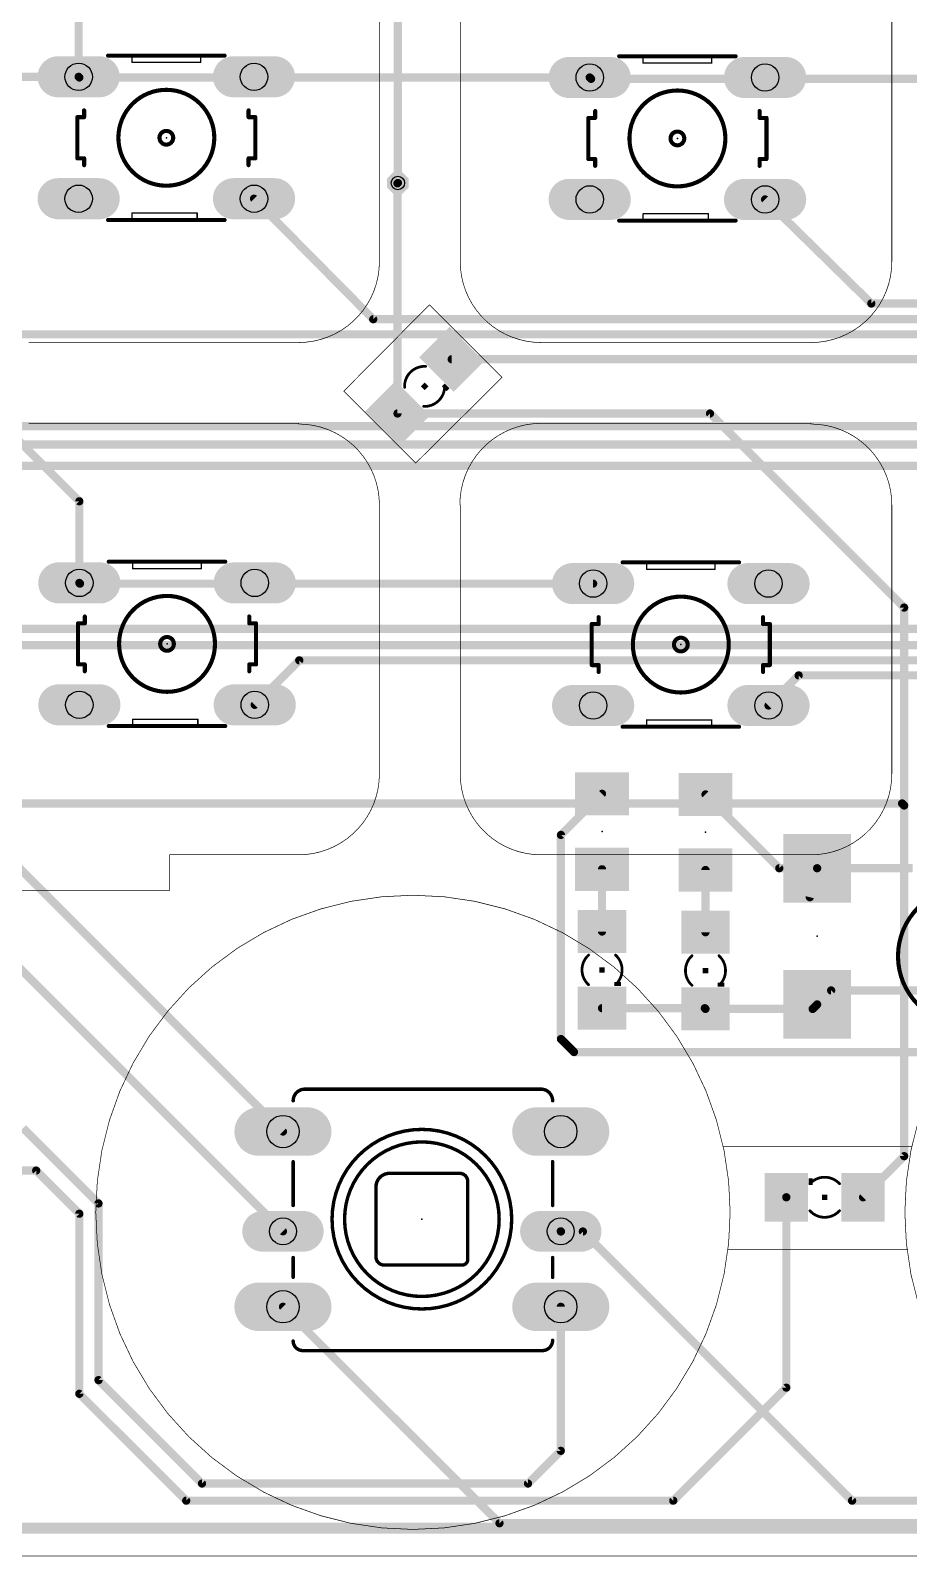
# Model space of a CAD drawing. Extents: x -0.04 to 6.3, y -0.04 to 3.98.
# Drawn here: x 1.184 to 2.465, y -0.001 to 2.228 of the extents above; entities that cross this region are included whole.
import ezdxf

# ---------------------------------------------------------------- set-up
doc = ezdxf.new("R2010")
doc.units = 0
for name, color, linetype in [('1', 22, 'CONTINUOUS'), ('16', 175, 'CONTINUOUS'), ('17', 82, 'CONTINUOUS'), ('18', 82, 'CONTINUOUS'), ('20', 7, 'CONTINUOUS'), ('21', 253, 'CONTINUOUS'), ('22', 253, 'CONTINUOUS'), ('23', 7, 'CONTINUOUS'), ('24', 7, 'CONTINUOUS'), ('44', 253, 'CONTINUOUS')]:
    doc.layers.add(name, color=color, linetype=linetype)

# ---------------------------------------------------------------- blocks, each defined once
blk = doc.blocks.new('LONGP100')
at = {"const_width": 1}
blk.add_lwpolyline([(-0.5, 0), (0.5, 0)], dxfattribs=at)
at = {"const_width": 0.5}
for points in [[(-0.5, 0.25, 1), (-0.5, -0.25)], [(0.5, -0.25, 1), (0.5, 0.25)]]:
    blk.add_lwpolyline(points, format="xyb", dxfattribs=at)
blk = doc.blocks.new('RECT')
blk.add_solid([(-0.5, -0.5), (0.5, -0.5), (-0.5, 0.5), (0.5, 0.5)])
blk = doc.blocks.new('OCTAGONV')
at = {"const_width": 0.5}
blk.add_lwpolyline([(-0.25, -0.103553), (-0.25, 0.103553), (-0.103553, 0.25), (0.103553, 0.25), (0.25, 0.103553), (0.25, -0.103553), (0.103553, -0.25), (-0.103553, -0.25), (-0.25, -0.103553), (-0.25, 0.103553)], dxfattribs=at)

msp = doc.modelspace()

# ---------------------------------------------------------------- linework, layer by layer
at = {"layer": '1'}
for points, const_width in [([(1.254, 2.286173), (1.254, 2.16)], 0.012), ([(1.254, 2.16), (1.032, 2.16)], 0.012), ([(1.255, 2.159), (1.254, 2.16)], 0.012), ([(2, 2.159), (1.255, 2.159)], 0.012), ([(2.002, 2.157), (2, 2.159)], 0.012), ([(2.626, 2.157), (2.002, 2.157)], 0.012), ([(1.719413, 2.004413), (1.72, 2.005)], 0.012), ([(1.719413, 1.668413), (1.719413, 2.004413)], 0.012), ([(1.044587, 1.750587), (1.255, 1.540173)], 0.012), ([(1.798587, 1.747587), (2.52224, 1.747587)], 0.012), ([(1.719413, 1.668413), (2.175587, 1.668413)], 0.012), ([(2.175587, 1.668413), (2.459, 1.385)], 0.012), ([(1.255, 1.540173), (1.255, 1.421)], 0.012), ([(1.256, 1.42), (1.255, 1.421)], 0.012), ([(2.005, 1.42), (1.256, 1.42)], 0.012), ([(2.459, 1.385), (2.459, 1.096)], 0.012), ([(0.547, 1.099), (2.456, 1.099)], 0.012), ([(2.456, 1.099), (2.459, 1.096)], 0.012), ([(2.459, 1.096), (2.459, 0.584016)], 0.012), ([(1.283, 0.515), (1.173, 0.625)], 0.012), ([(2.459, 0.584016), (2.398984, 0.524)], 0.012), ([(1.075, 0.562984), (1.192016, 0.562984)], 0.012), ([(1.192016, 0.562984), (1.255, 0.5)], 0.012), ([(1.283, 0.257), (1.283, 0.515)], 0.012), ([(2.287, 0.523984), (2.287016, 0.524)], 0.012), ([(2.287, 0.246), (2.287, 0.523984)], 0.012), ([(1.255, 0.5), (1.255, 0.237)], 0.012), ([(1.957756, 0.364047), (1.957756, 0.153756)], 0.012), ([(1.434, 0.106), (1.283, 0.257)], 0.012), ([(2.122, 0.081), (2.287, 0.246)], 0.012), ([(1.255, 0.237), (1.411, 0.081)], 0.012), ([(1.957756, 0.153756), (1.91, 0.106)], 0.012), ([(1.91, 0.106), (1.434, 0.106)], 0.012), ([(1.411, 0.081), (2.122, 0.081)], 0.012), ([(3.47, 0.041), (0.968, 0.041)], 0.016)]:
    msp.add_lwpolyline(points, dxfattribs=dict(at, const_width=const_width))
at = {"layer": '1', "const_width": 0.006}
for points in [[(1.256121, 2.162121, 1), (1.251879, 2.157879)], [(1.251, 2.16, 1), (1.257, 2.16)], [(1.255, 2.162, 1), (1.255, 2.156)], [(1.252879, 2.156879, 1), (1.257121, 2.161121)], [(1.254, 2.157, 1), (1.254, 2.163)], [(2.002121, 2.161121, 1), (1.997879, 2.156879)], [(2.002, 2.16, 1), (2.002, 2.154)], [(1.999879, 2.154879, 1), (2.004121, 2.159121)], [(2, 2.156, 1), (2, 2.162)], [(1.722413, 2.004413, 1), (1.716413, 2.004413)], [(1.717292, 2.006534, 1), (1.721534, 2.002292)], [(1.722121, 2.002879, 1), (1.717879, 2.007121)], [(1.798587, 1.750587, 1), (1.798587, 1.744587)], [(1.719413, 1.671413, 1), (1.719413, 1.665413)], [(1.716413, 1.668413, 1), (1.722413, 1.668413)], [(2.177708, 1.670534, 1), (2.173466, 1.666292)], [(2.175587, 1.665413, 1), (2.175587, 1.671413)], [(1.258, 1.540173, 1), (1.252, 1.540173)], [(1.252879, 1.538052, 1), (1.257121, 1.542295)], [(1.257121, 1.423121, 1), (1.252879, 1.418879)], [(1.256, 1.423, 1), (1.256, 1.417)], [(2.005, 1.417, 1), (2.005, 1.423)], [(1.252, 1.421, 1), (1.258, 1.421)], [(1.253879, 1.417879, 1), (1.258121, 1.422121)], [(2.462, 1.385, 1), (2.456, 1.385)], [(2.456879, 1.382879, 1), (2.461121, 1.387121)], [(2.458121, 1.101121, 1), (2.453879, 1.096879)], [(2.456, 1.096, 1), (2.456, 1.102)], [(2.462, 1.096, 1), (2.456, 1.096)], [(2.456, 1.096, 1), (2.462, 1.096)], [(2.456879, 1.093879, 1), (2.461121, 1.098121)], [(2.456, 0.584016, 1), (2.462, 0.584016)], [(2.461121, 0.581894, 1), (2.456879, 0.586137)], [(1.194137, 0.565106, 1), (1.189894, 0.560863)], [(1.192016, 0.559984, 1), (1.192016, 0.565984)], [(1.286, 0.515, 1), (1.28, 0.515)], [(1.280879, 0.512879, 1), (1.285121, 0.517121)], [(2.29, 0.523984, 1), (2.284, 0.523984)], [(2.284879, 0.526106, 1), (2.289121, 0.521863)], [(2.289137, 0.521879, 1), (2.284894, 0.526121)], [(2.396863, 0.526121, 1), (2.401106, 0.521879)], [(1.258, 0.5, 1), (1.252, 0.5)], [(1.252879, 0.497879, 1), (1.257121, 0.502121)], [(1.960756, 0.364047, 1), (1.954756, 0.364047)], [(1.285121, 0.259121, 1), (1.280879, 0.254879)], [(1.28, 0.257, 1), (1.286, 0.257)], [(2.284, 0.246, 1), (2.29, 0.246)], [(2.289121, 0.243879, 1), (2.284879, 0.248121)], [(1.257121, 0.239121, 1), (1.252879, 0.234879)], [(1.252, 0.237, 1), (1.258, 0.237)], [(1.954756, 0.153756, 1), (1.960756, 0.153756)], [(1.959877, 0.151635, 1), (1.955635, 0.155877)], [(1.434, 0.109, 1), (1.434, 0.103)], [(1.91, 0.103, 1), (1.91, 0.109)], [(1.431879, 0.103879, 1), (1.436121, 0.108121)], [(1.907879, 0.108121, 1), (1.912121, 0.103879)], [(1.411, 0.084, 1), (1.411, 0.078)], [(1.408879, 0.078879, 1), (1.413121, 0.083121)], [(2.119879, 0.083121, 1), (2.124121, 0.078879)], [(2.122, 0.078, 1), (2.122, 0.084)]]:
    msp.add_lwpolyline(points, format="xyb", dxfattribs=at)
at = {"layer": '16', "const_width": 0.012}
for points in [[(1.72, 2.005), (1.72, 2.275)], [(1.684, 1.806), (1.51, 1.982)], [(2.411, 1.829), (2.256, 1.981)], [(3.104, 1.829), (2.411, 1.829)], [(3.078, 1.806), (1.684, 1.806)], [(3.061, 1.784), (0.967, 1.784)], [(2.976, 1.65), (0.528, 1.65)], [(0.504, 1.623), (2.965, 1.623)], [(2.964, 1.592), (0.725, 1.592)], [(3.071, 1.354), (0.746, 1.354)], [(3.086, 1.33), (0.838, 1.33)], [(1.576, 1.308), (1.511, 1.243)], [(3.099, 1.308), (1.576, 1.308)], [(2.305, 1.286), (2.261, 1.242)], [(3.115, 1.286), (2.305, 1.286)], [(2.018, 1.113118), (1.958, 1.053118)], [(2.276709, 1.004409), (2.169, 1.112118)], [(1.958, 1.053118), (1.958, 0.755)], [(1.146197, 1.026), (1.552244, 0.619953)], [(1.023528, 1.003), (1.552244, 0.474283)], [(2.018, 1.002882), (2.018, 0.911984)], [(2.169, 1.001882), (2.169, 0.910984)], [(2.332, 1.004409), (2.276709, 1.004409)], [(2.332, 1.004409), (2.321291, 0.962118)], [(2.332, 1.004409), (2.471591, 1.004409)], [(2.352409, 0.826), (2.332, 0.805591)], [(2.55, 0.826), (2.352409, 0.826)], [(2.018, 0.800016), (2.168, 0.800016)], [(2.168, 0.800016), (2.169, 0.799016)], [(2.169, 0.799016), (2.325425, 0.799016)], [(2.325425, 0.799016), (2.332, 0.805591)], [(1.958, 0.755), (1.977, 0.736)], [(1.977, 0.736), (2.649, 0.736)], [(1.958039, 0.474), (1.957756, 0.474283)], [(1.99, 0.474), (1.958039, 0.474)], [(2.383, 0.081), (1.99, 0.474)], [(1.868291, 0.048), (1.552244, 0.364047)], [(3.778, 0.081), (2.383, 0.081)], [(3.809, 0.048), (1.868291, 0.048)]]:
    msp.add_lwpolyline(points, dxfattribs=at)
at = {"layer": '16', "const_width": 0.006}
for points in [[(1.717, 2.005, 1), (1.723, 2.005)], [(1.512133, 1.984109, 1), (1.507867, 1.979891)], [(2.2581, 1.983142, 1), (2.2539, 1.978858)], [(2.411, 1.832, 1), (2.411, 1.826)], [(2.4089, 1.826858, 1), (2.4131, 1.831142)], [(1.684, 1.809, 1), (1.684, 1.803)], [(1.681867, 1.803891, 1), (1.686133, 1.808109)], [(1.576, 1.311, 1), (1.576, 1.305)], [(1.578121, 1.305879, 1), (1.573879, 1.310121)], [(2.305, 1.289, 1), (2.305, 1.283)], [(2.307121, 1.283879, 1), (2.302879, 1.288121)], [(1.508879, 1.245121, 1), (1.513121, 1.240879)], [(2.258879, 1.244121, 1), (2.263121, 1.239879)], [(2.020121, 1.110997, 1), (2.015879, 1.115239)], [(2.171121, 1.114239, 1), (2.166879, 1.109997)], [(1.961, 1.053118, 1), (1.955, 1.053118)], [(1.955879, 1.055239, 1), (1.960121, 1.050997)], [(2.021, 1.002882, 1), (2.015, 1.002882)], [(2.172, 1.001882, 1), (2.166, 1.001882)], [(2.276709, 1.007409, 1), (2.276709, 1.001409)], [(2.274587, 1.002288, 1), (2.27883, 1.006531)], [(2.332, 1.007409, 1), (2.332, 1.001409)], [(2.334908, 1.003673, 1), (2.329092, 1.005146)], [(2.332, 1.001409, 1), (2.332, 1.007409)], [(2.318383, 0.962855, 1), (2.3242, 0.961382)], [(2.015, 0.911984, 1), (2.021, 0.911984)], [(2.166, 0.910984, 1), (2.172, 0.910984)], [(2.352409, 0.829, 1), (2.352409, 0.823)], [(2.354531, 0.823879, 1), (2.350288, 0.828121)], [(2.018, 0.803016, 1), (2.018, 0.797016)], [(2.170121, 0.802137, 1), (2.165879, 0.797894)], [(2.169, 0.802016, 1), (2.169, 0.796016)], [(2.166879, 0.796894, 1), (2.171121, 0.801137)], [(2.168, 0.797016, 1), (2.168, 0.803016)], [(2.323304, 0.801137, 1), (2.327547, 0.796894)], [(2.325425, 0.796016, 1), (2.325425, 0.802016)], [(2.329879, 0.807712, 1), (2.334121, 0.803469)], [(2.334121, 0.803469, 1), (2.329879, 0.807712)], [(1.960121, 0.757121, 1), (1.955879, 0.752879)], [(1.955, 0.755, 1), (1.961, 0.755)], [(1.977, 0.739, 1), (1.977, 0.733)], [(1.974879, 0.733879, 1), (1.979121, 0.738121)], [(1.550123, 0.617831, 1), (1.554365, 0.622074)], [(1.550123, 0.472162, 1), (1.554365, 0.476405)], [(1.959877, 0.476405, 1), (1.955635, 0.472162)], [(1.958039, 0.477, 1), (1.958039, 0.471)], [(1.955918, 0.471879, 1), (1.960161, 0.476121)], [(1.992121, 0.476121, 1), (1.987879, 0.471879)], [(1.99, 0.471, 1), (1.99, 0.477)], [(1.554365, 0.366169, 1), (1.550123, 0.361926)], [(2.383, 0.084, 1), (2.383, 0.078)], [(2.380879, 0.078879, 1), (2.385121, 0.083121)], [(1.868291, 0.051, 1), (1.868291, 0.045)], [(1.86617, 0.045879, 1), (1.870413, 0.050121)]]:
    msp.add_lwpolyline(points, format="xyb", dxfattribs=at)
at = {"layer": '20', "const_width": 0.001}
for points in [[(1.693, 2.283), (1.693, 1.89)], [(1.811, 2.283), (1.811, 1.89)], [(2.441, 2.283), (2.441, 1.89)], [(1.641, 1.701), (1.766, 1.827)], [(1.766, 1.827), (1.872, 1.721)], [(1.181, 1.772), (1.575, 1.772)], [(1.929, 1.772), (2.323, 1.772)], [(1.746, 1.596), (1.872, 1.721)], [(1.641, 1.701), (1.746, 1.596)], [(1.181, 1.654), (1.575, 1.654)], [(1.929, 1.654), (2.323, 1.654)], [(1.693, 1.535), (1.693, 1.142)], [(1.811, 1.535), (1.811, 1.142)], [(2.441, 1.535), (2.441, 1.142)], [(1.575, 1.024), (1.387, 1.024)], [(1.387, 1.024), (1.387, 0.972)], [(1.929, 1.024), (2.323, 1.024)], [(0.866, 0.972), (1.387, 0.972)], [(2.195, 0.598), (2.471, 0.598)], [(2.202, 0.448), (2.464, 0.448)], [(0.079, 0), (4.606, 0)]]:
    msp.add_lwpolyline(points, dxfattribs=at)
at = {"layer": '20'}
for points, const_width in [([(1.575, 1.772, 0.414214), (1.693, 1.89)], 0.001), ([(1.69325, 1.89, 1), (1.69275, 1.89)], 0.0005), ([(1.69275, 1.89, 1), (1.69325, 1.89)], 0.0005), ([(1.811, 1.89, 0.414214), (1.929, 1.772)], 0.001), ([(1.81125, 1.89, 1), (1.81075, 1.89)], 0.0005), ([(1.81075, 1.89, 1), (1.81125, 1.89)], 0.0005), ([(2.323, 1.772, 0.414214), (2.441, 1.89)], 0.001), ([(2.44125, 1.89, 1), (2.44075, 1.89)], 0.0005), ([(2.44075, 1.89, 1), (2.44125, 1.89)], 0.0005), ([(1.766177, 1.827177, 1), (1.765823, 1.826823)], 0.0005), ([(1.766177, 1.826824, 1), (1.765823, 1.827176)], 0.0005), ([(1.575, 1.77225, 1), (1.575, 1.77175)], 0.0005), ([(1.575, 1.77175, 1), (1.575, 1.77225)], 0.0005), ([(1.929, 1.77225, 1), (1.929, 1.77175)], 0.0005), ([(1.929, 1.77175, 1), (1.929, 1.77225)], 0.0005), ([(2.323, 1.77225, 1), (2.323, 1.77175)], 0.0005), ([(2.323, 1.77175, 1), (2.323, 1.77225)], 0.0005), ([(1.871823, 1.720823, 1), (1.872177, 1.721177)], 0.0005), ([(1.872176, 1.720823, 1), (1.871824, 1.721177)], 0.0005), ([(1.641177, 1.701177, 1), (1.640823, 1.700823)], 0.0005), ([(1.640823, 1.701176, 1), (1.641177, 1.700824)], 0.0005), ([(1.693, 1.535, 0.414214), (1.575, 1.653)], 0.001), ([(1.575, 1.65325, 1), (1.575, 1.65275)], 0.0005), ([(1.575, 1.65375, 1), (1.575, 1.65425)], 0.0005), ([(1.929, 1.654, 0.415455), (1.810501, 1.534998)], 0.001), ([(1.929, 1.65425, 1), (1.929, 1.65375)], 0.0005), ([(1.929, 1.65375, 1), (1.929, 1.65425)], 0.0005), ([(2.441, 1.535, 0.414214), (2.323, 1.653)], 0.001), ([(2.323, 1.65325, 1), (2.323, 1.65275)], 0.0005), ([(2.323, 1.65375, 1), (2.323, 1.65425)], 0.0005), ([(1.745824, 1.596177, 1), (1.746176, 1.595823)], 0.0005), ([(1.745823, 1.595823, 1), (1.746177, 1.596177)], 0.0005), ([(1.69325, 1.535, 1), (1.69275, 1.535)], 0.0005), ([(1.69275, 1.535, 1), (1.69325, 1.535)], 0.0005), ([(1.810251, 1.534997, 1), (1.810751, 1.534999)], 0.0005), ([(1.81125, 1.535, 1), (1.81075, 1.535)], 0.0005), ([(2.44125, 1.535, 1), (2.44075, 1.535)], 0.0005), ([(2.44075, 1.535, 1), (2.44125, 1.535)], 0.0005), ([(1.575, 1.024, 0.414214), (1.693, 1.142)], 0.001), ([(1.69325, 1.142, 1), (1.69275, 1.142)], 0.0005), ([(1.69275, 1.142, 1), (1.69325, 1.142)], 0.0005), ([(1.811, 1.142, 0.414214), (1.929, 1.024)], 0.001), ([(1.81125, 1.142, 1), (1.81075, 1.142)], 0.0005), ([(1.81075, 1.142, 1), (1.81125, 1.142)], 0.0005), ([(2.323, 1.024, 0.414214), (2.441, 1.142)], 0.001), ([(2.44125, 1.142, 1), (2.44075, 1.142)], 0.0005), ([(2.44075, 1.142, 1), (2.44125, 1.142)], 0.0005), ([(1.387, 1.02425, 1), (1.387, 1.02375)], 0.0005), ([(1.38725, 1.024, 1), (1.38675, 1.024)], 0.0005), ([(1.575, 1.02425, 1), (1.575, 1.02375)], 0.0005), ([(1.575, 1.02375, 1), (1.575, 1.02425)], 0.0005), ([(1.929, 1.02425, 1), (1.929, 1.02375)], 0.0005), ([(1.929, 1.02375, 1), (1.929, 1.02425)], 0.0005), ([(2.323, 1.02425, 1), (2.323, 1.02375)], 0.0005), ([(2.323, 1.02375, 1), (2.323, 1.02425)], 0.0005), ([(1.742, 0.039, 1), (1.742, 0.965, 1), (1.742, 0.039)], 0.001), ([(1.38675, 0.972, 1), (1.38725, 0.972)], 0.0005), ([(1.387, 0.97175, 1), (1.387, 0.97225)], 0.0005), ([(2.923, 0.039, 1), (2.923, 0.965, 1), (2.923, 0.039)], 0.001), ([(2.195, 0.59825, 1), (2.195, 0.59775)], 0.0005), ([(2.202, 0.44825, 1), (2.202, 0.44775)], 0.0005), ([(2.464, 0.44775, 1), (2.464, 0.44825)], 0.0005)]:
    msp.add_lwpolyline(points, format="xyb", dxfattribs=dict(at, const_width=const_width))
at = {"layer": '21'}
for points, const_width in [([(1.332, 2.191), (1.297, 2.191)], 0.006), ([(1.432, 2.191), (1.332, 2.191)], 0.006), ([(1.332, 2.191), (1.332, 2.181)], 0.002), ([(1.467, 2.191), (1.432, 2.191)], 0.006), ([(1.432, 2.181), (1.432, 2.191)], 0.002), ([(2.078, 2.19), (2.043, 2.19)], 0.006), ([(2.178, 2.19), (2.078, 2.19)], 0.006), ([(2.078, 2.19), (2.078, 2.18)], 0.002), ([(2.213, 2.19), (2.178, 2.19)], 0.006), ([(2.178, 2.18), (2.178, 2.19)], 0.002), ([(1.432, 2.181), (1.332, 2.181)], 0.002), ([(2.178, 2.18), (2.078, 2.18)], 0.002), ([(1.252, 2.101), (1.262, 2.101)], 0.006), ([(1.252, 2.101), (1.252, 2.041)], 0.006), ([(1.262, 2.101), (1.262, 2.111)], 0.006), ([(1.502, 2.101), (1.502, 2.111)], 0.006), ([(1.502, 2.101), (1.512, 2.101)], 0.006), ([(1.512, 2.041), (1.512, 2.101)], 0.006), ([(1.998, 2.1), (2.008, 2.1)], 0.006), ([(1.998, 2.1), (1.998, 2.04)], 0.006), ([(2.008, 2.1), (2.008, 2.11)], 0.006), ([(2.248, 2.1), (2.248, 2.11)], 0.006), ([(2.248, 2.1), (2.258, 2.1)], 0.006), ([(2.258, 2.04), (2.258, 2.1)], 0.006), ([(1.262, 2.041), (1.252, 2.041)], 0.006), ([(1.262, 2.041), (1.262, 2.031)], 0.006), ([(1.512, 2.041), (1.502, 2.041)], 0.006), ([(1.502, 2.041), (1.502, 2.031)], 0.006), ([(2.008, 2.04), (1.998, 2.04)], 0.006), ([(2.008, 2.04), (2.008, 2.03)], 0.006), ([(2.258, 2.04), (2.248, 2.04)], 0.006), ([(2.248, 2.04), (2.248, 2.03)], 0.006), ([(1.427, 1.961), (1.332, 1.961)], 0.002), ([(1.332, 1.961), (1.332, 1.951)], 0.002), ([(1.427, 1.961), (1.427, 1.951)], 0.002), ([(2.173, 1.96), (2.078, 1.96)], 0.002), ([(2.078, 1.96), (2.078, 1.95)], 0.002), ([(2.173, 1.96), (2.173, 1.95)], 0.002), ([(1.297, 1.951), (1.332, 1.951)], 0.006), ([(1.332, 1.951), (1.427, 1.951)], 0.006), ([(1.427, 1.951), (1.467, 1.951)], 0.006), ([(2.043, 1.95), (2.078, 1.95)], 0.006), ([(2.078, 1.95), (2.173, 1.95)], 0.006), ([(2.173, 1.95), (2.213, 1.95)], 0.006), ([(1.333, 1.452), (1.298, 1.452)], 0.006), ([(1.433, 1.452), (1.333, 1.452)], 0.006), ([(1.333, 1.452), (1.333, 1.442)], 0.002), ([(1.468, 1.452), (1.433, 1.452)], 0.006), ([(1.433, 1.442), (1.433, 1.452)], 0.002), ([(2.083, 1.451), (2.048, 1.451)], 0.006), ([(2.183, 1.451), (2.083, 1.451)], 0.006), ([(2.083, 1.451), (2.083, 1.441)], 0.002), ([(2.218, 1.451), (2.183, 1.451)], 0.006), ([(2.183, 1.441), (2.183, 1.451)], 0.002), ([(1.433, 1.442), (1.333, 1.442)], 0.002), ([(2.183, 1.441), (2.083, 1.441)], 0.002), ([(1.253, 1.362), (1.263, 1.362)], 0.006), ([(1.253, 1.362), (1.253, 1.302)], 0.006), ([(1.263, 1.362), (1.263, 1.372)], 0.006), ([(1.503, 1.362), (1.503, 1.372)], 0.006), ([(1.503, 1.362), (1.513, 1.362)], 0.006), ([(1.513, 1.302), (1.513, 1.362)], 0.006), ([(2.003, 1.361), (2.013, 1.361)], 0.006), ([(2.003, 1.361), (2.003, 1.301)], 0.006), ([(2.013, 1.361), (2.013, 1.371)], 0.006), ([(2.253, 1.361), (2.253, 1.371)], 0.006), ([(2.253, 1.361), (2.263, 1.361)], 0.006), ([(2.263, 1.301), (2.263, 1.361)], 0.006), ([(1.263, 1.302), (1.253, 1.302)], 0.006), ([(1.263, 1.302), (1.263, 1.292)], 0.006), ([(1.513, 1.302), (1.503, 1.302)], 0.006), ([(1.503, 1.302), (1.503, 1.292)], 0.006), ([(2.013, 1.301), (2.003, 1.301)], 0.006), ([(2.013, 1.301), (2.013, 1.291)], 0.006), ([(2.263, 1.301), (2.253, 1.301)], 0.006), ([(2.253, 1.301), (2.253, 1.291)], 0.006), ([(1.298, 1.212), (1.333, 1.212)], 0.006), ([(1.333, 1.212), (1.428, 1.212)], 0.006), ([(1.428, 1.222), (1.333, 1.222)], 0.002), ([(1.333, 1.222), (1.333, 1.212)], 0.002), ([(1.428, 1.212), (1.468, 1.212)], 0.006), ([(1.428, 1.222), (1.428, 1.212)], 0.002), ([(2.048, 1.211), (2.083, 1.211)], 0.006), ([(2.083, 1.211), (2.178, 1.211)], 0.006), ([(2.178, 1.221), (2.083, 1.221)], 0.002), ([(2.083, 1.221), (2.083, 1.211)], 0.002), ([(2.178, 1.211), (2.218, 1.211)], 0.006), ([(2.178, 1.221), (2.178, 1.211)], 0.002), ([(1.92887, 0.681858), (1.584128, 0.681858)], 0.005), ([(1.567141, 0.576), (1.567141, 0.512)], 0.005), ([(1.810118, 0.558929), (1.707756, 0.558929)], 0.005), ([(1.945857, 0.576), (1.945857, 0.512)], 0.005), ([(1.688071, 0.539244), (1.688071, 0.436882)], 0.005), ([(1.821929, 0.432945), (1.821929, 0.547118)], 0.005), ([(1.567141, 0.436), (1.567141, 0.407)], 0.005), ([(1.699882, 0.425071), (1.814055, 0.425071)], 0.005), ([(1.945857, 0.436), (1.945857, 0.407)], 0.005), ([(1.58113, 0.300144), (1.930868, 0.300144)], 0.005)]:
    msp.add_lwpolyline(points, dxfattribs=dict(at, const_width=const_width))
for points, const_width in [([(1.297, 2.1925, 1), (1.297, 2.1895)], 0.003), ([(1.332, 2.1925, 1), (1.332, 2.1895)], 0.003), ([(1.332, 2.1895, 1), (1.332, 2.1925)], 0.003), ([(1.3325, 2.191, 1), (1.3315, 2.191)], 0.001), ([(1.432, 2.1925, 1), (1.432, 2.1895)], 0.003), ([(1.432, 2.1895, 1), (1.432, 2.1925)], 0.003), ([(1.4325, 2.191, 1), (1.4315, 2.191)], 0.001), ([(1.467, 2.1895, 1), (1.467, 2.1925)], 0.003), ([(2.043, 2.1915, 1), (2.043, 2.1885)], 0.003), ([(2.078, 2.1915, 1), (2.078, 2.1885)], 0.003), ([(2.078, 2.1885, 1), (2.078, 2.1915)], 0.003), ([(2.0785, 2.19, 1), (2.0775, 2.19)], 0.001), ([(2.178, 2.1915, 1), (2.178, 2.1885)], 0.003), ([(2.178, 2.1885, 1), (2.178, 2.1915)], 0.003), ([(2.1785, 2.19, 1), (2.1775, 2.19)], 0.001), ([(2.213, 2.1885, 1), (2.213, 2.1915)], 0.003), ([(1.332, 2.1815, 1), (1.332, 2.1805)], 0.001), ([(1.3315, 2.181, 1), (1.3325, 2.181)], 0.001), ([(1.4315, 2.181, 1), (1.4325, 2.181)], 0.001), ([(1.432, 2.1805, 1), (1.432, 2.1815)], 0.001), ([(2.078, 2.1805, 1), (2.078, 2.1795)], 0.001), ([(2.0775, 2.18, 1), (2.0785, 2.18)], 0.001), ([(2.1775, 2.18, 1), (2.1785, 2.18)], 0.001), ([(2.178, 2.1795, 1), (2.178, 2.1805)], 0.001), ([(1.382, 2.001, 1), (1.382, 2.141, 1), (1.382, 2.001)], 0.006), ([(2.128, 2, 1), (2.128, 2.14, 1), (2.128, 2)], 0.006), ([(1.252, 2.1025, 1), (1.252, 2.0995)], 0.003), ([(1.2535, 2.101, 1), (1.2505, 2.101)], 0.003), ([(1.2635, 2.111, 1), (1.2605, 2.111)], 0.003), ([(1.2605, 2.101, 1), (1.2635, 2.101)], 0.003), ([(1.262, 2.0995, 1), (1.262, 2.1025)], 0.003), ([(1.5035, 2.111, 1), (1.5005, 2.111)], 0.003), ([(1.502, 2.1025, 1), (1.502, 2.0995)], 0.003), ([(1.5005, 2.101, 1), (1.5035, 2.101)], 0.003), ([(1.5135, 2.101, 1), (1.5105, 2.101)], 0.003), ([(1.512, 2.0995, 1), (1.512, 2.1025)], 0.003), ([(1.998, 2.1015, 1), (1.998, 2.0985)], 0.003), ([(1.9995, 2.1, 1), (1.9965, 2.1)], 0.003), ([(2.0095, 2.11, 1), (2.0065, 2.11)], 0.003), ([(2.0065, 2.1, 1), (2.0095, 2.1)], 0.003), ([(2.008, 2.0985, 1), (2.008, 2.1015)], 0.003), ([(2.2495, 2.11, 1), (2.2465, 2.11)], 0.003), ([(2.248, 2.1015, 1), (2.248, 2.0985)], 0.003), ([(2.2465, 2.1, 1), (2.2495, 2.1)], 0.003), ([(2.2595, 2.1, 1), (2.2565, 2.1)], 0.003), ([(2.258, 2.0985, 1), (2.258, 2.1015)], 0.003), ([(1.382, 2.061, 1), (1.382, 2.081, 1), (1.382, 2.061)], 0.006), ([(2.128, 2.06, 1), (2.128, 2.08, 1), (2.128, 2.06)], 0.006), ([(1.252, 2.0425, 1), (1.252, 2.0395)], 0.003), ([(1.2505, 2.041, 1), (1.2535, 2.041)], 0.003), ([(1.2635, 2.041, 1), (1.2605, 2.041)], 0.003), ([(1.2605, 2.031, 1), (1.2635, 2.031)], 0.003), ([(1.262, 2.0395, 1), (1.262, 2.0425)], 0.003), ([(1.502, 2.0425, 1), (1.502, 2.0395)], 0.003), ([(1.5035, 2.041, 1), (1.5005, 2.041)], 0.003), ([(1.5005, 2.031, 1), (1.5035, 2.031)], 0.003), ([(1.5105, 2.041, 1), (1.5135, 2.041)], 0.003), ([(1.512, 2.0395, 1), (1.512, 2.0425)], 0.003), ([(1.998, 2.0415, 1), (1.998, 2.0385)], 0.003), ([(1.9965, 2.04, 1), (1.9995, 2.04)], 0.003), ([(2.0095, 2.04, 1), (2.0065, 2.04)], 0.003), ([(2.0065, 2.03, 1), (2.0095, 2.03)], 0.003), ([(2.008, 2.0385, 1), (2.008, 2.0415)], 0.003), ([(2.248, 2.0415, 1), (2.248, 2.0385)], 0.003), ([(2.2495, 2.04, 1), (2.2465, 2.04)], 0.003), ([(2.2465, 2.03, 1), (2.2495, 2.03)], 0.003), ([(2.2565, 2.04, 1), (2.2595, 2.04)], 0.003), ([(2.258, 2.0385, 1), (2.258, 2.0415)], 0.003), ([(1.332, 1.9615, 1), (1.332, 1.9605)], 0.001), ([(1.3325, 1.961, 1), (1.3315, 1.961)], 0.001), ([(1.4275, 1.961, 1), (1.4265, 1.961)], 0.001), ([(1.427, 1.9605, 1), (1.427, 1.9615)], 0.001), ([(2.078, 1.9605, 1), (2.078, 1.9595)], 0.001), ([(2.0785, 1.96, 1), (2.0775, 1.96)], 0.001), ([(2.1735, 1.96, 1), (2.1725, 1.96)], 0.001), ([(2.173, 1.9595, 1), (2.173, 1.9605)], 0.001), ([(1.297, 1.9525, 1), (1.297, 1.9495)], 0.003), ([(1.332, 1.9525, 1), (1.332, 1.9495)], 0.003), ([(1.332, 1.9495, 1), (1.332, 1.9525)], 0.003), ([(1.3315, 1.951, 1), (1.3325, 1.951)], 0.001), ([(1.427, 1.9525, 1), (1.427, 1.9495)], 0.003), ([(1.427, 1.9495, 1), (1.427, 1.9525)], 0.003), ([(1.4265, 1.951, 1), (1.4275, 1.951)], 0.001), ([(1.467, 1.9495, 1), (1.467, 1.9525)], 0.003), ([(2.043, 1.9515, 1), (2.043, 1.9485)], 0.003), ([(2.078, 1.9515, 1), (2.078, 1.9485)], 0.003), ([(2.078, 1.9485, 1), (2.078, 1.9515)], 0.003), ([(2.0775, 1.95, 1), (2.0785, 1.95)], 0.001), ([(2.173, 1.9515, 1), (2.173, 1.9485)], 0.003), ([(2.173, 1.9485, 1), (2.173, 1.9515)], 0.003), ([(2.1725, 1.95, 1), (2.1735, 1.95)], 0.001), ([(2.213, 1.9485, 1), (2.213, 1.9515)], 0.003), ([(1.760392, 1.737231, 0.44237), (1.729769, 1.706608)], 0.004), ([(1.760344, 1.736232, 1), (1.760439, 1.73823)], 0.002), ([(1.72877, 1.70656, 1), (1.730768, 1.706656)], 0.002), ([(1.757608, 1.678769, 0.44237), (1.788231, 1.709392)], 0.004), ([(1.78923, 1.709439, 1), (1.787232, 1.709344)], 0.002), ([(1.757656, 1.679768, 1), (1.75756, 1.67777)], 0.002), ([(1.298, 1.4535, 1), (1.298, 1.4505)], 0.003), ([(1.333, 1.4535, 1), (1.333, 1.4505)], 0.003), ([(1.333, 1.4505, 1), (1.333, 1.4535)], 0.003), ([(1.3335, 1.452, 1), (1.3325, 1.452)], 0.001), ([(1.433, 1.4535, 1), (1.433, 1.4505)], 0.003), ([(1.433, 1.4505, 1), (1.433, 1.4535)], 0.003), ([(1.4335, 1.452, 1), (1.4325, 1.452)], 0.001), ([(1.468, 1.4505, 1), (1.468, 1.4535)], 0.003), ([(2.048, 1.4525, 1), (2.048, 1.4495)], 0.003), ([(2.083, 1.4525, 1), (2.083, 1.4495)], 0.003), ([(2.083, 1.4495, 1), (2.083, 1.4525)], 0.003), ([(2.0835, 1.451, 1), (2.0825, 1.451)], 0.001), ([(2.183, 1.4525, 1), (2.183, 1.4495)], 0.003), ([(2.183, 1.4495, 1), (2.183, 1.4525)], 0.003), ([(2.1835, 1.451, 1), (2.1825, 1.451)], 0.001), ([(2.218, 1.4495, 1), (2.218, 1.4525)], 0.003), ([(1.333, 1.4425, 1), (1.333, 1.4415)], 0.001), ([(1.3325, 1.442, 1), (1.3335, 1.442)], 0.001), ([(1.4325, 1.442, 1), (1.4335, 1.442)], 0.001), ([(1.433, 1.4415, 1), (1.433, 1.4425)], 0.001), ([(2.083, 1.4415, 1), (2.083, 1.4405)], 0.001), ([(2.0825, 1.441, 1), (2.0835, 1.441)], 0.001), ([(2.1825, 1.441, 1), (2.1835, 1.441)], 0.001), ([(2.183, 1.4405, 1), (2.183, 1.4415)], 0.001), ([(1.383, 1.262, 1), (1.383, 1.402, 1), (1.383, 1.262)], 0.006), ([(2.133, 1.261, 1), (2.133, 1.401, 1), (2.133, 1.261)], 0.006), ([(1.253, 1.3635, 1), (1.253, 1.3605)], 0.003), ([(1.2545, 1.362, 1), (1.2515, 1.362)], 0.003), ([(1.2645, 1.372, 1), (1.2615, 1.372)], 0.003), ([(1.2615, 1.362, 1), (1.2645, 1.362)], 0.003), ([(1.263, 1.3605, 1), (1.263, 1.3635)], 0.003), ([(1.5045, 1.372, 1), (1.5015, 1.372)], 0.003), ([(1.503, 1.3635, 1), (1.503, 1.3605)], 0.003), ([(1.5015, 1.362, 1), (1.5045, 1.362)], 0.003), ([(1.5145, 1.362, 1), (1.5115, 1.362)], 0.003), ([(1.513, 1.3605, 1), (1.513, 1.3635)], 0.003), ([(2.003, 1.3625, 1), (2.003, 1.3595)], 0.003), ([(2.0045, 1.361, 1), (2.0015, 1.361)], 0.003), ([(2.0145, 1.371, 1), (2.0115, 1.371)], 0.003), ([(2.0115, 1.361, 1), (2.0145, 1.361)], 0.003), ([(2.013, 1.3595, 1), (2.013, 1.3625)], 0.003), ([(2.2545, 1.371, 1), (2.2515, 1.371)], 0.003), ([(2.253, 1.3625, 1), (2.253, 1.3595)], 0.003), ([(2.2515, 1.361, 1), (2.2545, 1.361)], 0.003), ([(2.2645, 1.361, 1), (2.2615, 1.361)], 0.003), ([(2.263, 1.3595, 1), (2.263, 1.3625)], 0.003), ([(1.383, 1.322, 1), (1.383, 1.342, 1), (1.383, 1.322)], 0.006), ([(2.133, 1.321, 1), (2.133, 1.341, 1), (2.133, 1.321)], 0.006), ([(1.253, 1.3035, 1), (1.253, 1.3005)], 0.003), ([(1.2515, 1.302, 1), (1.2545, 1.302)], 0.003), ([(1.2645, 1.302, 1), (1.2615, 1.302)], 0.003), ([(1.2615, 1.292, 1), (1.2645, 1.292)], 0.003), ([(1.263, 1.3005, 1), (1.263, 1.3035)], 0.003), ([(1.503, 1.3035, 1), (1.503, 1.3005)], 0.003), ([(1.5045, 1.302, 1), (1.5015, 1.302)], 0.003), ([(1.5015, 1.292, 1), (1.5045, 1.292)], 0.003), ([(1.5115, 1.302, 1), (1.5145, 1.302)], 0.003), ([(1.513, 1.3005, 1), (1.513, 1.3035)], 0.003), ([(2.003, 1.3025, 1), (2.003, 1.2995)], 0.003), ([(2.0015, 1.301, 1), (2.0045, 1.301)], 0.003), ([(2.0145, 1.301, 1), (2.0115, 1.301)], 0.003), ([(2.0115, 1.291, 1), (2.0145, 1.291)], 0.003), ([(2.013, 1.2995, 1), (2.013, 1.3025)], 0.003), ([(2.253, 1.3025, 1), (2.253, 1.2995)], 0.003), ([(2.2545, 1.301, 1), (2.2515, 1.301)], 0.003), ([(2.2515, 1.291, 1), (2.2545, 1.291)], 0.003), ([(2.2615, 1.301, 1), (2.2645, 1.301)], 0.003), ([(2.263, 1.2995, 1), (2.263, 1.3025)], 0.003), ([(1.298, 1.2135, 1), (1.298, 1.2105)], 0.003), ([(1.333, 1.2135, 1), (1.333, 1.2105)], 0.003), ([(1.333, 1.2105, 1), (1.333, 1.2135)], 0.003), ([(1.333, 1.2225, 1), (1.333, 1.2215)], 0.001), ([(1.3335, 1.222, 1), (1.3325, 1.222)], 0.001), ([(1.3325, 1.212, 1), (1.3335, 1.212)], 0.001), ([(1.428, 1.2135, 1), (1.428, 1.2105)], 0.003), ([(1.428, 1.2105, 1), (1.428, 1.2135)], 0.003), ([(1.4285, 1.222, 1), (1.4275, 1.222)], 0.001), ([(1.4275, 1.212, 1), (1.4285, 1.212)], 0.001), ([(1.428, 1.2215, 1), (1.428, 1.2225)], 0.001), ([(1.468, 1.2105, 1), (1.468, 1.2135)], 0.003), ([(2.048, 1.2125, 1), (2.048, 1.2095)], 0.003), ([(2.083, 1.2125, 1), (2.083, 1.2095)], 0.003), ([(2.083, 1.2095, 1), (2.083, 1.2125)], 0.003), ([(2.083, 1.2215, 1), (2.083, 1.2205)], 0.001), ([(2.0835, 1.221, 1), (2.0825, 1.221)], 0.001), ([(2.0825, 1.211, 1), (2.0835, 1.211)], 0.001), ([(2.178, 1.2125, 1), (2.178, 1.2095)], 0.003), ([(2.178, 1.2095, 1), (2.178, 1.2125)], 0.003), ([(2.1785, 1.221, 1), (2.1775, 1.221)], 0.001), ([(2.1775, 1.211, 1), (2.1785, 1.211)], 0.001), ([(2.178, 1.2205, 1), (2.178, 1.2215)], 0.001), ([(2.218, 1.2095, 1), (2.218, 1.2125)], 0.003), ([(1.584128, 0.681858, 0.414214), (1.567141, 0.66487)], 0.005), ([(1.584128, 0.683108, 1), (1.584128, 0.680608)], 0.0025), ([(1.584128, 0.680608, 1), (1.584128, 0.683108)], 0.0025), ([(1.945857, 0.664871, 0.414214), (1.92887, 0.681858)], 0.005), ([(1.92887, 0.683108, 1), (1.92887, 0.680608)], 0.0025), ([(1.92887, 0.680608, 1), (1.92887, 0.683108)], 0.0025), ([(1.565891, 0.66487, 1), (1.568391, 0.66487)], 0.0025), ([(1.944607, 0.664871, 1), (1.947107, 0.664871)], 0.0025), ([(1.755, 0.360891, 1), (1.755, 0.623109, 1), (1.755, 0.360891)], 0.005), ([(1.755, 0.379193, 1), (1.755, 0.604807, 1), (1.755, 0.379193)], 0.005), ([(1.568391, 0.576, 1), (1.565891, 0.576)], 0.0025), ([(1.707756, 0.558929, 0.414214), (1.688071, 0.539244)], 0.005), ([(1.707756, 0.560179, 1), (1.707756, 0.557679)], 0.0025), ([(1.707756, 0.557679, 1), (1.707756, 0.560179)], 0.0025), ([(1.821929, 0.547118, 0.414214), (1.810118, 0.558929)], 0.005), ([(1.810118, 0.560179, 1), (1.810118, 0.557679)], 0.0025), ([(1.810118, 0.557679, 1), (1.810118, 0.560179)], 0.0025), ([(1.947107, 0.576, 1), (1.944607, 0.576)], 0.0025), ([(1.689321, 0.539244, 1), (1.686821, 0.539244)], 0.0025), ([(1.686821, 0.539244, 1), (1.689321, 0.539244)], 0.0025), ([(1.823179, 0.547118, 1), (1.820679, 0.547118)], 0.0025), ([(1.820679, 0.547118, 1), (1.823179, 0.547118)], 0.0025), ([(2.364654, 0.543685, 0.44237), (2.321346, 0.543685)], 0.004), ([(2.320607, 0.544358, 1), (2.322086, 0.543012)], 0.002), ([(2.363914, 0.543012, 1), (2.365393, 0.544358)], 0.002), ([(1.565891, 0.512, 1), (1.568391, 0.512)], 0.0025), ([(1.944607, 0.512, 1), (1.947107, 0.512)], 0.0025), ([(2.321346, 0.504315, 0.44237), (2.364654, 0.504315)], 0.004), ([(2.322086, 0.504988, 1), (2.320607, 0.503642)], 0.002), ([(2.365393, 0.503642, 1), (2.363914, 0.504988)], 0.002), ([(1.568391, 0.436, 1), (1.565891, 0.436)], 0.0025), ([(1.688071, 0.436882, 0.414214), (1.699882, 0.425071)], 0.005), ([(1.689321, 0.436882, 1), (1.686821, 0.436882)], 0.0025), ([(1.686821, 0.436882, 1), (1.689321, 0.436882)], 0.0025), ([(1.699882, 0.426321, 1), (1.699882, 0.423821)], 0.0025), ([(1.699882, 0.423821, 1), (1.699882, 0.426321)], 0.0025), ([(1.814055, 0.425071, 0.414214), (1.821929, 0.432945)], 0.005), ([(1.814055, 0.426321, 1), (1.814055, 0.423821)], 0.0025), ([(1.814055, 0.423821, 1), (1.814055, 0.426321)], 0.0025), ([(1.823179, 0.432945, 1), (1.820679, 0.432945)], 0.0025), ([(1.820679, 0.432945, 1), (1.823179, 0.432945)], 0.0025), ([(1.947107, 0.436, 1), (1.944607, 0.436)], 0.0025), ([(1.565891, 0.407, 1), (1.568391, 0.407)], 0.0025), ([(1.944607, 0.407, 1), (1.947107, 0.407)], 0.0025), ([(1.567141, 0.314133, 0.414214), (1.58113, 0.300144)], 0.005), ([(1.568391, 0.314133, 1), (1.565891, 0.314133)], 0.0025), ([(1.930868, 0.300144, 0.414214), (1.945857, 0.315132)], 0.005), ([(1.947107, 0.315132, 1), (1.944607, 0.315132)], 0.0025), ([(1.58113, 0.301394, 1), (1.58113, 0.298894)], 0.0025), ([(1.58113, 0.298894, 1), (1.58113, 0.301394)], 0.0025), ([(1.930868, 0.301394, 1), (1.930868, 0.298894)], 0.0025), ([(1.930868, 0.298894, 1), (1.930868, 0.301394)], 0.0025)]:
    msp.add_lwpolyline(points, format="xyb", dxfattribs=dict(at, const_width=const_width))
at = {"layer": '22'}
for points, const_width in [([(2.55, 0.776, 1), (2.55, 0.976, 1), (2.55, 0.776)], 0.006), ([(1.998315, 0.877654, 0.44237), (1.998315, 0.834346)], 0.004), ([(1.998988, 0.876914, 1), (1.997642, 0.878393)], 0.002), ([(2.037685, 0.834346, 0.44237), (2.037685, 0.877654)], 0.004), ([(2.038358, 0.878393, 1), (2.037012, 0.876914)], 0.002), ([(2.149315, 0.876654, 0.44237), (2.149315, 0.833346)], 0.004), ([(2.149988, 0.875914, 1), (2.148642, 0.877393)], 0.002), ([(2.188685, 0.833346, 0.44237), (2.188685, 0.876654)], 0.004), ([(2.189358, 0.877393, 1), (2.188012, 0.875914)], 0.002), ([(1.997642, 0.833607, 1), (1.998988, 0.835086)], 0.002), ([(2.037012, 0.835086, 1), (2.038358, 0.833607)], 0.002), ([(2.148642, 0.832607, 1), (2.149988, 0.834086)], 0.002), ([(2.188012, 0.834086, 1), (2.189358, 0.832607)], 0.002)]:
    msp.add_lwpolyline(points, format="xyb", dxfattribs=dict(at, const_width=const_width))
at = {"layer": '23'}
for p in [(1.382, 2.071), (2.128, 2.07), (1.759, 1.708), (1.383, 1.332), (2.133, 1.331), (2.343, 0.524), (1.755, 0.492)]:
    msp.add_point(p, dxfattribs=at)
at = {"layer": '24'}
for p in [(2.018, 1.058), (2.169, 1.057), (2.332, 0.905), (2.018, 0.856), (2.169, 0.855)]:
    msp.add_point(p, dxfattribs=at)
at = {"layer": '44'}
for centre, radius in [((1.254, 2.16), 0.02), ((1.51, 2.16), 0.02), ((2, 2.159), 0.02), ((2.256, 2.159), 0.02), ((1.72, 2.005), 0.009843), ((1.254, 1.982), 0.02), ((1.51, 1.982), 0.02), ((2, 1.981), 0.02), ((2.256, 1.981), 0.02), ((1.255, 1.421), 0.02), ((1.511, 1.421), 0.02), ((2.005, 1.42), 0.02), ((2.261, 1.42), 0.02), ((1.255, 1.243), 0.02), ((1.511, 1.243), 0.02), ((2.005, 1.242), 0.02), ((2.261, 1.242), 0.02), ((1.552244, 0.619953), 0.023622), ((1.957756, 0.619953), 0.023622), ((1.552244, 0.474283), 0.019685), ((1.957756, 0.474283), 0.019685), ((1.552244, 0.364047), 0.023622), ((1.957756, 0.364047), 0.023622)]:
    msp.add_circle(centre, radius, dxfattribs=at)

# ---------------------------------------------------------------- block references
at = {"layer": '1', "xscale": 0.062992, "yscale": 0.070984}
for p, rotation in [((1.798587, 1.747587), 45), ((1.719413, 1.668413), 45), ((2.287016, 0.524), 180), ((2.398984, 0.524), 180)]:
    msp.add_blockref('RECT', p, dxfattribs=dict(at, rotation=rotation))
at = {"layer": '16'}
for p, xscale, yscale, rotation in [((2.018, 1.113118), 0.062992, 0.07874, 90), ((2.169, 1.112118), 0.062992, 0.07874, 90), ((2.332, 1.004409), 0.100394, 0.098425, 90), ((2.018, 1.002882), 0.062992, 0.07874, 90), ((2.169, 1.001882), 0.062992, 0.07874, 90), ((2.018, 0.911984), 0.062992, 0.070984, 270), ((2.169, 0.910984), 0.062992, 0.070984, 270), ((2.332, 0.805591), 0.100394, 0.098425, 90), ((2.018, 0.800016), 0.062992, 0.070984, 270), ((2.169, 0.799016), 0.062992, 0.070984, 270)]:
    msp.add_blockref('RECT', p, dxfattribs=dict(at, xscale=xscale, yscale=yscale, rotation=rotation))
at = {"layer": '17'}
for p, xscale, yscale in [((1.254, 2.16), 0.06, 0.06), ((1.254, 2.16), 0.06, 0.06), ((1.51, 2.16), 0.06, 0.06), ((1.51, 2.16), 0.06, 0.06), ((2, 2.159), 0.06, 0.06), ((2, 2.159), 0.06, 0.06), ((2.256, 2.159), 0.06, 0.06), ((2.256, 2.159), 0.06, 0.06), ((1.254, 1.982), 0.06, 0.06), ((1.254, 1.982), 0.06, 0.06), ((1.51, 1.982), 0.06, 0.06), ((1.51, 1.982), 0.06, 0.06), ((2, 1.981), 0.06, 0.06), ((2, 1.981), 0.06, 0.06), ((2.256, 1.981), 0.06, 0.06), ((2.256, 1.981), 0.06, 0.06), ((1.255, 1.421), 0.06, 0.06), ((1.255, 1.421), 0.06, 0.06), ((1.511, 1.421), 0.06, 0.06), ((1.511, 1.421), 0.06, 0.06), ((2.005, 1.42), 0.06, 0.06), ((2.005, 1.42), 0.06, 0.06), ((2.261, 1.42), 0.06, 0.06), ((2.261, 1.42), 0.06, 0.06), ((1.255, 1.243), 0.06, 0.06), ((1.255, 1.243), 0.06, 0.06), ((1.511, 1.243), 0.06, 0.06), ((1.511, 1.243), 0.06, 0.06), ((2.005, 1.242), 0.06, 0.06), ((2.005, 1.242), 0.06, 0.06), ((2.261, 1.242), 0.06, 0.06), ((2.261, 1.242), 0.06, 0.06), ((1.552244, 0.619953), 0.070866, 0.070866), ((1.552244, 0.619953), 0.070866, 0.070866), ((1.957756, 0.619953), 0.070866, 0.070866), ((1.957756, 0.619953), 0.070866, 0.070866), ((1.552244, 0.474283), 0.05937, 0.05937), ((1.552244, 0.474283), 0.05937, 0.05937), ((1.957756, 0.474283), 0.05937, 0.05937), ((1.957756, 0.474283), 0.05937, 0.05937), ((1.552244, 0.364047), 0.070866, 0.070866), ((1.552244, 0.364047), 0.070866, 0.070866), ((1.957756, 0.364047), 0.070866, 0.070866), ((1.957756, 0.364047), 0.070866, 0.070866)]:
    msp.add_blockref('LONGP100', p, dxfattribs=dict(at, xscale=xscale, yscale=yscale))
at = {"layer": '18', "xscale": 0.031685, "yscale": 0.031685}
msp.add_blockref('OCTAGONV', (1.72, 2.005), dxfattribs=at)
msp.add_blockref('OCTAGONV', (1.72, 2.005), dxfattribs=at)
at = {"layer": '21'}
for p, xscale, yscale, rotation in [((1.759, 1.708), 0.007874, 0.007874, 45), ((1.789623, 1.706608), 0.005906, 0.009843, 45), ((2.322331, 0.546638), 0.005906, 0.009843, 180), ((2.343, 0.524), 0.007874, 0.007874, 180)]:
    msp.add_blockref('RECT', p, dxfattribs=dict(at, xscale=xscale, yscale=yscale, rotation=rotation))
at = {"layer": '22', "rotation": 270}
for p, xscale, yscale in [((2.018, 0.856), 0.007874, 0.007874), ((2.169, 0.855), 0.007874, 0.007874), ((2.040638, 0.835331), 0.005906, 0.009843), ((2.191638, 0.834331), 0.005906, 0.009843)]:
    msp.add_blockref('RECT', p, dxfattribs=dict(at, xscale=xscale, yscale=yscale))

doc.saveas('drawing.dxf')
